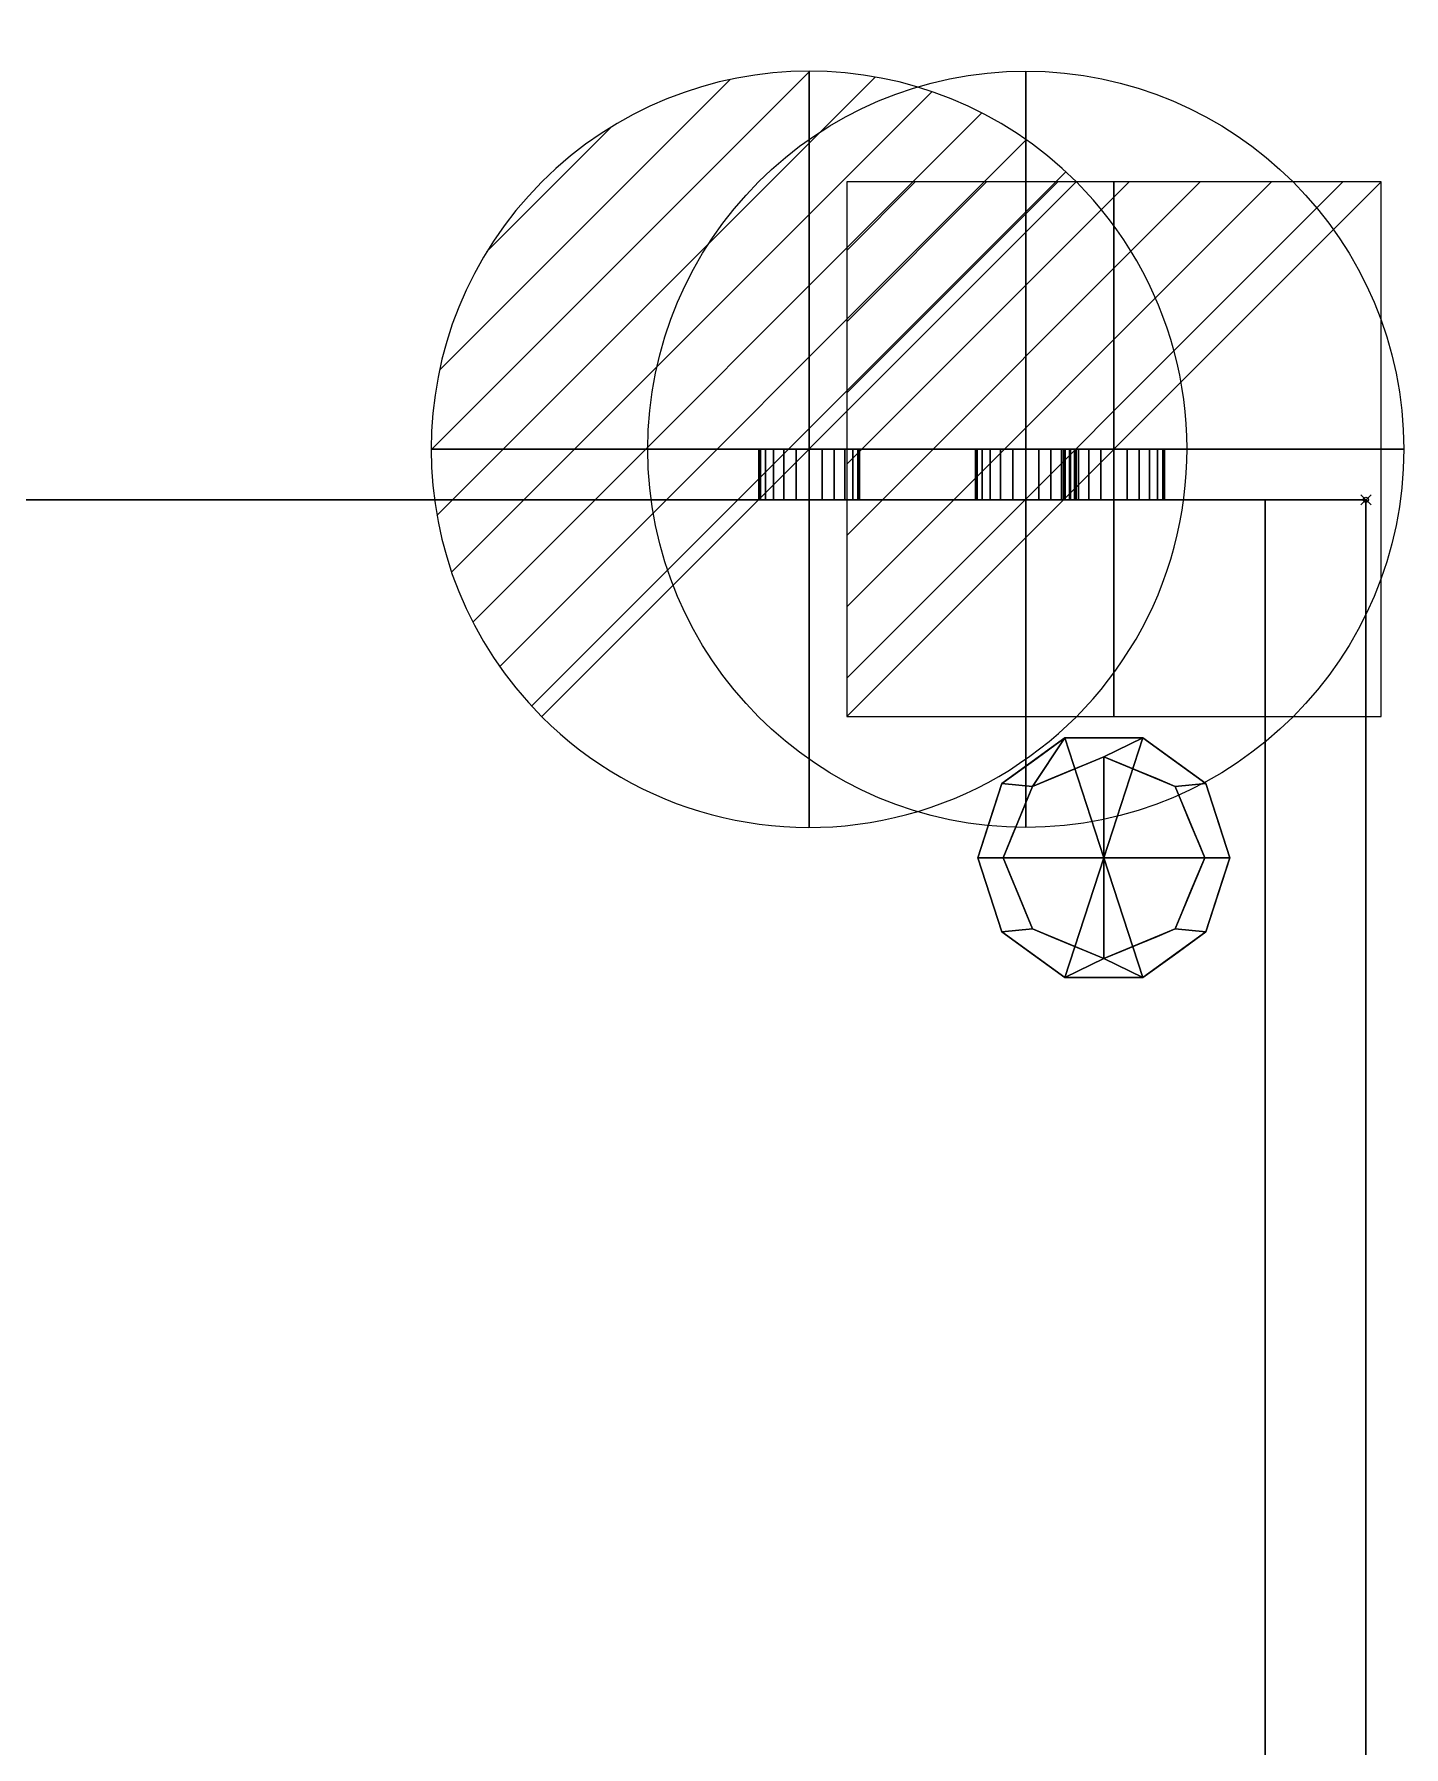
# Model space of a CAD drawing. Extents: x -1 to 543, y -587 to 92.
# Drawn here: x 270.8 to 542.5, y -247.3 to 92.3 of the extents above; entities that cross this region are included whole.
import ezdxf

# ---------------------------------------------------------------- set-up
doc = ezdxf.new("R2010")
doc.units = 0
doc.header["$PDMODE"] = 35
for name, color, linetype in [('IQ_200_2D', 1, 'Continuous'), ('IQ_200_3D', 1, 'Continuous'), ('IQ_CON_COLDWATER_INT', 7, 'Continuous'), ('IQ_CON_DRAIN_INT', 7, 'Continuous'), ('IQ_CON_ELECTRICITY_INT', 7, 'Continuous'), ('IQ_INS_3D', 3, 'Continuous')]:
    doc.layers.add(name, color=color, linetype=linetype)

# ---------------------------------------------------------------- blocks, each defined once
blk = doc.blocks.new('*X0')
at = {"color": 0}
for p, q in [((286.774344, 2204.447934), (296.618251, 2214.291842)), ((286.774344, 2205.862148), (295.204037, 2214.291842)), ((286.774344, 2207.276361), (293.789824, 2214.291842)), ((286.774344, 2208.690575), (292.37561, 2214.291842)), ((286.774344, 2210.104788), (290.961397, 2214.291842)), ((286.774344, 2211.519002), (289.547183, 2214.291842)), ((286.774344, 2212.933216), (288.13297, 2214.291842))]:
    blk.add_line(p, q, dxfattribs=at)
blk = doc.blocks.new('ELECTRICITY')
for p, q in [((2.121, 2.121), (-2.121, 2.121)), ((-2.121, 2.121), (-2.121, -2.121)), ((-2.121, -2.121), (2.121, 2.121)), ((2.121, -2.121), (2.121, 2.121)), ((-2.121, -2.121), (2.121, -2.121))]:
    blk.add_line(p, q)
at = {"extrusion": (-1, 0, 0)}
for p, q in [((0, -2.121, 2.121), (0, 2.121, 2.121)), ((0, 2.121, -2.121), (0, -2.121, -2.121)), ((0, 2.121, 2.121), (0, 2.121, -2.121)), ((0, 2.121, -2.121), (0, -2.121, 2.121)), ((0, -2.121, -2.121), (0, -2.121, 2.121))]:
    blk.add_line(p, q, dxfattribs=at)
at = {"extrusion": (0, -1, 0)}
for p, q in [((2.121, 0, 2.121), (-2.121, 0, 2.121)), ((-2.121, 0, -2.121), (2.121, 0, -2.121)), ((-2.121, 0, 2.121), (-2.121, 0, -2.121)), ((-2.121, 0, -2.121), (2.121, 0, 2.121)), ((2.121, 0, -2.121), (2.121, 0, 2.121))]:
    blk.add_line(p, q, dxfattribs=at)
at = {"xscale": 0.4000000000000909, "yscale": 0.4000000000000909, "zscale": 0.4000000000000909}
blk.add_blockref('*X0', (-116.831, -883.595), dxfattribs=at)
at = {"extrusion": (-1, 0, 0), "xscale": 0.3999999999999773, "yscale": 0.3999999999999773, "zscale": 0.3999999999999773}
blk.add_blockref('*X0', (-116.831, -883.595), dxfattribs=at)
at = {"extrusion": (0, -1, 0), "xscale": 0.4000000000000909, "yscale": 0.4000000000000909, "zscale": 0.4000000000000909}
blk.add_blockref('*X0', (-116.831, -883.595), dxfattribs=at)
blk = doc.blocks.new('*X3')
at = {"color": 0}
for p, q in [((313.993, 2209.039), (321.505, 2216.552)), ((314.108, 2207.74), (322.804, 2216.436)), ((314.158, 2210.619), (319.926, 2216.386)), ((314.399, 2206.617), (323.928, 2216.145)), ((314.821, 2205.625), (324.919, 2215.723)), ((315.101, 2212.976), (317.568, 2215.443)), ((315.354, 2204.743), (325.801, 2215.191)), ((315.985, 2203.96), (326.584, 2214.559))]:
    blk.add_line(p, q, dxfattribs=at)
blk = doc.blocks.new('DRAIN')
blk.add_line((-2.121, -2.121), (2.121, 2.121))
at = {"extrusion": (-1, 0, 0)}
blk.add_line((0, 2.121, -2.121), (0, -2.121, 2.121), dxfattribs=at)
at = {"extrusion": (0, -1, 0)}
blk.add_line((-2.121, 0, -2.121), (2.121, 0, 2.121), dxfattribs=at)
at = {"extrusion": (-1, 0, 0)}
for start, end in [(45, 225), (225, 45)]:
    blk.add_arc((0, 0), 3, start, end, dxfattribs=at)
for start, end in [(45, 225), (225, 45)]:
    blk.add_arc((0, 0), 3, start, end)
at = {"extrusion": (0, -1, 0)}
for start, end in [(45, 225), (225, 45)]:
    blk.add_arc((0, 0), 3, start, end, dxfattribs=at)
at = {"xscale": 0.4000000000000909, "yscale": 0.4000000000000909, "zscale": 0.4000000000000909}
blk.add_blockref('*X3', (-128.597, -883.621), dxfattribs=at)
at = {"extrusion": (-1, 0, 0), "xscale": 0.3999999999999773, "yscale": 0.3999999999999773, "zscale": 0.3999999999999773}
blk.add_blockref('*X3', (-128.597, -883.621), dxfattribs=at)
at = {"extrusion": (0, -1, 0), "xscale": 0.4000000000000909, "yscale": 0.4000000000000909, "zscale": 0.4000000000000909}
blk.add_blockref('*X3', (-128.597, -883.621), dxfattribs=at)
blk = doc.blocks.new('coldwater')
blk.add_circle((0, 0), 3)
at = {"extrusion": (-1, 0, 0)}
blk.add_circle((0, 0), 3, dxfattribs=at)
at = {"extrusion": (0, -1, 0)}
blk.add_circle((0, 0), 3, dxfattribs=at)

msp = doc.modelspace()

# ---------------------------------------------------------------- linework, layer by layer
at = {"layer": 'IQ_200_2D'}
for p, q in [((0, 0), (535, 0)), ((535, 0), (535, -585))]:
    msp.add_line(p, q, dxfattribs=at)
at = {"layer": 'IQ_INS_3D'}
msp.add_point((535, 0), dxfattribs=at)

# ---------------------------------------------------------------- block references
at = {"layer": 'IQ_CON_COLDWATER_INT', "xscale": 25, "yscale": 25, "zscale": 25}
msp.add_blockref('coldwater', (467.5, 10), dxfattribs=at)
at = {"layer": 'IQ_CON_DRAIN_INT', "xscale": 25, "yscale": 25, "zscale": 25}
msp.add_blockref('DRAIN', (424.5, 10), dxfattribs=at)
at = {"layer": 'IQ_CON_ELECTRICITY_INT', "xscale": 25, "yscale": 25, "zscale": 25}
msp.add_blockref('ELECTRICITY', (485, 10), dxfattribs=at)

# ---------------------------------------------------------------- meshes
at = {"layer": 'IQ_200_3D', "lineweight": 9}
mesh = msp.add_polyface(dxfattribs=at)
corners = [(414.5, 10, 282), (414.84, 10, 284.59), (415.84, 10, 287), (417.43, 10, 289.07), (419.5, 10, 290.66), (421.91, 10, 291.66), (424.5, 10, 292), (427.09, 10, 291.66), (429.5, 10, 290.66), (431.57, 10, 289.07), (433.16, 10, 287), (434.16, 10, 284.59), (434.5, 10, 282), (434.16, 10, 279.41), (433.16, 10, 277), (431.57, 10, 274.93), (429.5, 10, 273.34), (427.09, 10, 272.34), (424.5, 10, 272), (421.91, 10, 272.34), (419.5, 10, 273.34), (417.43, 10, 274.93), (415.84, 10, 277), (414.84, 10, 279.41)]
mesh.append_faces([[corners[k] for k in face] for face in [(13, 10, 11, 12), (1, 22, 23, 0)]], dxfattribs={"vtx0": -1})
mesh.append_faces([[corners[k] for k in face] for face in [(17, 19, 15, 16)]], dxfattribs={"vtx0": -1, "vtx1": -1})
mesh.append_faces([[corners[k] for k in face] for face in [(1, 4, 15, 21)]], dxfattribs={"vtx0": -1, "vtx1": -1, "vtx2": -1, "vtx3": -1})
mesh.append_faces([[corners[k] for k in face] for face in [(1, 21, 22)]], dxfattribs={"vtx0": -1, "vtx2": -1})
mesh.append_faces([[corners[k] for k in face] for face in [(4, 7, 8, 15)]], dxfattribs={"vtx0": -1, "vtx2": -1, "vtx3": -1})
mesh.append_faces([[corners[k] for k in face] for face in [(18, 19, 17)]], dxfattribs={"vtx1": -1})
mesh.append_faces([[corners[k] for k in face] for face in [(14, 15, 8, 13)]], dxfattribs={"vtx1": -1, "vtx2": -1})
mesh.append_faces([[corners[k] for k in face] for face in [(5, 6, 7, 4), (2, 3, 4, 1)]], dxfattribs={"vtx2": -1})
mesh.append_faces([[corners[k] for k in face] for face in [(8, 9, 10, 13), (19, 20, 21, 15)]], dxfattribs={"vtx2": -1, "vtx3": -1})
mesh = msp.add_polyface(dxfattribs=at)
corners = [(414.5, 10, 282), (414.84, 10, 279.41), (415.84, 10, 277), (417.43, 10, 274.93), (419.5, 10, 273.34), (421.91, 10, 272.34), (424.5, 10, 272), (427.09, 10, 272.34), (429.5, 10, 273.34), (431.57, 10, 274.93), (433.16, 10, 277), (434.16, 10, 279.41), (434.5, 10, 282), (434.5, 0, 282), (434.16, 0, 279.41), (433.16, 0, 277), (431.57, 0, 274.93), (429.5, 0, 273.34), (427.09, 0, 272.34), (424.5, 0, 272), (421.91, 0, 272.34), (419.5, 0, 273.34), (417.43, 0, 274.93), (415.84, 0, 277), (414.84, 0, 279.41), (414.5, 0, 282)]
mesh.append_faces([[corners[k] for k in face] for face in [(13, 14, 11, 12), (0, 1, 24, 25)]], dxfattribs={"vtx1": -1})
mesh.append_faces([[corners[k] for k in face] for face in [(14, 15, 10, 11), (16, 17, 8, 9), (15, 16, 9, 10), (17, 18, 7, 8), (6, 7, 18, 19), (19, 20, 5, 6), (20, 21, 4, 5), (22, 23, 2, 3), (21, 22, 3, 4), (23, 24, 1, 2)]], dxfattribs={"vtx1": -1, "vtx3": -1})
mesh = msp.add_polyface(dxfattribs=at)
corners = [(434.5, 10, 282), (434.16, 10, 284.59), (433.16, 10, 287), (431.57, 10, 289.07), (429.5, 10, 290.66), (427.09, 10, 291.66), (424.5, 10, 292), (421.91, 10, 291.66), (419.5, 10, 290.66), (417.43, 10, 289.07), (415.84, 10, 287), (414.84, 10, 284.59), (414.5, 10, 282), (414.5, 0, 282), (414.84, 0, 284.59), (415.84, 0, 287), (417.43, 0, 289.07), (419.5, 0, 290.66), (421.91, 0, 291.66), (424.5, 0, 292), (427.09, 0, 291.66), (429.5, 0, 290.66), (431.57, 0, 289.07), (433.16, 0, 287), (434.16, 0, 284.59), (434.5, 0, 282)]
mesh.append_faces([[corners[k] for k in face] for face in [(13, 14, 11, 12), (0, 1, 24, 25)]], dxfattribs={"vtx1": -1})
mesh.append_faces([[corners[k] for k in face] for face in [(14, 15, 10, 11), (16, 17, 8, 9), (15, 16, 9, 10), (17, 18, 7, 8), (6, 7, 18, 19), (19, 20, 5, 6), (20, 21, 4, 5), (22, 23, 2, 3), (21, 22, 3, 4), (23, 24, 1, 2)]], dxfattribs={"vtx1": -1, "vtx3": -1})
mesh = msp.add_polyface(dxfattribs=at)
corners = [(457.5, 10, 314), (457.84, 10, 316.59), (458.84, 10, 319), (460.43, 10, 321.07), (462.5, 10, 322.66), (464.91, 10, 323.66), (467.5, 10, 324), (470.09, 10, 323.66), (472.5, 10, 322.66), (474.57, 10, 321.07), (476.16, 10, 319), (477.16, 10, 316.59), (477.5, 10, 314), (477.16, 10, 311.41), (476.16, 10, 309), (474.57, 10, 306.93), (472.5, 10, 305.34), (470.09, 10, 304.34), (467.5, 10, 304), (464.91, 10, 304.34), (462.5, 10, 305.34), (460.43, 10, 306.93), (458.84, 10, 309), (457.84, 10, 311.41)]
mesh.append_faces([[corners[k] for k in face] for face in [(19, 16, 17, 18), (1, 23, 0)]], dxfattribs={"vtx0": -1})
mesh.append_faces([[corners[k] for k in face] for face in [(13, 9, 12)]], dxfattribs={"vtx0": -1, "vtx1": -1})
mesh.append_faces([[corners[k] for k in face] for face in [(7, 13, 16)]], dxfattribs={"vtx0": -1, "vtx1": -1, "vtx2": -1})
mesh.append_faces([[corners[k] for k in face] for face in [(20, 4, 7, 16)]], dxfattribs={"vtx0": -1, "vtx1": -1, "vtx2": -1, "vtx3": -1})
mesh.append_faces([[corners[k] for k in face] for face in [(1, 4, 22, 23)]], dxfattribs={"vtx0": -1, "vtx1": -1, "vtx3": -1})
mesh.append_faces([[corners[k] for k in face] for face in [(16, 19, 20)]], dxfattribs={"vtx0": -1, "vtx2": -1})
mesh.append_faces([[corners[k] for k in face] for face in [(11, 12, 9, 10)]], dxfattribs={"vtx1": -1})
mesh.append_faces([[corners[k] for k in face] for face in [(2, 3, 4, 1)]], dxfattribs={"vtx2": -1})
mesh.append_faces([[corners[k] for k in face] for face in [(7, 8, 9, 13), (20, 21, 22, 4)]], dxfattribs={"vtx2": -1, "vtx3": -1})
mesh.append_faces([[corners[k] for k in face] for face in [(4, 5, 6, 7), (13, 14, 15, 16)]], dxfattribs={"vtx3": -1})
mesh = msp.add_polyface(dxfattribs=at)
corners = [(457.5, 10, 314), (457.84, 10, 311.41), (458.84, 10, 309), (460.43, 10, 306.93), (462.5, 10, 305.34), (464.91, 10, 304.34), (467.5, 10, 304), (470.09, 10, 304.34), (472.5, 10, 305.34), (474.57, 10, 306.93), (476.16, 10, 309), (477.16, 10, 311.41), (477.5, 10, 314), (477.5, 0, 314), (477.16, 0, 311.41), (476.16, 0, 309), (474.57, 0, 306.93), (472.5, 0, 305.34), (470.09, 0, 304.34), (467.5, 0, 304), (464.91, 0, 304.34), (462.5, 0, 305.34), (460.43, 0, 306.93), (458.84, 0, 309), (457.84, 0, 311.41), (457.5, 0, 314)]
mesh.append_faces([[corners[k] for k in face] for face in [(13, 14, 11, 12), (0, 1, 24, 25)]], dxfattribs={"vtx1": -1})
mesh.append_faces([[corners[k] for k in face] for face in [(14, 15, 10, 11), (16, 17, 8, 9), (15, 16, 9, 10), (17, 18, 7, 8), (6, 7, 18, 19), (19, 20, 5, 6), (20, 21, 4, 5), (22, 23, 2, 3), (21, 22, 3, 4), (23, 24, 1, 2)]], dxfattribs={"vtx1": -1, "vtx3": -1})
mesh = msp.add_polyface(dxfattribs=at)
corners = [(477.5, 10, 314), (477.16, 10, 316.59), (476.16, 10, 319), (474.57, 10, 321.07), (472.5, 10, 322.66), (470.09, 10, 323.66), (467.5, 10, 324), (464.91, 10, 323.66), (462.5, 10, 322.66), (460.43, 10, 321.07), (458.84, 10, 319), (457.84, 10, 316.59), (457.5, 10, 314), (457.5, 0, 314), (457.84, 0, 316.59), (458.84, 0, 319), (460.43, 0, 321.07), (462.5, 0, 322.66), (464.91, 0, 323.66), (467.5, 0, 324), (470.09, 0, 323.66), (472.5, 0, 322.66), (474.57, 0, 321.07), (476.16, 0, 319), (477.16, 0, 316.59), (477.5, 0, 314)]
mesh.append_faces([[corners[k] for k in face] for face in [(13, 14, 11, 12), (0, 1, 24, 25)]], dxfattribs={"vtx1": -1})
mesh.append_faces([[corners[k] for k in face] for face in [(14, 15, 10, 11), (16, 17, 8, 9), (15, 16, 9, 10), (17, 18, 7, 8), (6, 7, 18, 19), (19, 20, 5, 6), (20, 21, 4, 5), (22, 23, 2, 3), (21, 22, 3, 4), (23, 24, 1, 2)]], dxfattribs={"vtx1": -1, "vtx3": -1})
mesh = msp.add_polyface(dxfattribs=at)
corners = [(475, 10, 203), (475.34, 10, 205.59), (476.34, 10, 208), (477.93, 10, 210.07), (480, 10, 211.66), (482.41, 10, 212.66), (485, 10, 213), (487.59, 10, 212.66), (490, 10, 211.66), (492.07, 10, 210.07), (493.66, 10, 208), (494.66, 10, 205.59), (495, 10, 203), (494.66, 10, 200.41), (493.66, 10, 198), (492.07, 10, 195.93), (490, 10, 194.34), (487.59, 10, 193.34), (485, 10, 193), (482.41, 10, 193.34), (480, 10, 194.34), (477.93, 10, 195.93), (476.34, 10, 198), (475.34, 10, 200.41)]
mesh.append_faces([[corners[k] for k in face] for face in [(19, 17, 18), (1, 22, 23, 0)]], dxfattribs={"vtx0": -1})
mesh.append_faces([[corners[k] for k in face] for face in [(17, 19, 15, 16)]], dxfattribs={"vtx0": -1, "vtx1": -1})
mesh.append_faces([[corners[k] for k in face] for face in [(7, 13, 19)]], dxfattribs={"vtx0": -1, "vtx1": -1, "vtx2": -1})
mesh.append_faces([[corners[k] for k in face] for face in [(7, 19, 1, 2)]], dxfattribs={"vtx0": -1, "vtx1": -1, "vtx3": -1})
mesh.append_faces([[corners[k] for k in face] for face in [(1, 19, 20)]], dxfattribs={"vtx0": -1, "vtx2": -1})
mesh.append_faces([[corners[k] for k in face] for face in [(12, 13, 11)]], dxfattribs={"vtx1": -1})
mesh.append_faces([[corners[k] for k in face] for face in [(3, 4, 7, 2), (21, 22, 1, 20)]], dxfattribs={"vtx1": -1, "vtx2": -1})
mesh.append_faces([[corners[k] for k in face] for face in [(10, 11, 13, 7)]], dxfattribs={"vtx1": -1, "vtx2": -1, "vtx3": -1})
mesh.append_faces([[corners[k] for k in face] for face in [(5, 6, 7, 4)]], dxfattribs={"vtx2": -1})
mesh.append_faces([[corners[k] for k in face] for face in [(13, 14, 15, 19)]], dxfattribs={"vtx2": -1, "vtx3": -1})
mesh.append_faces([[corners[k] for k in face] for face in [(7, 8, 9, 10)]], dxfattribs={"vtx3": -1})
mesh = msp.add_polyface(dxfattribs=at)
corners = [(475, 10, 203), (475.34, 10, 200.41), (476.34, 10, 198), (477.93, 10, 195.93), (480, 10, 194.34), (482.41, 10, 193.34), (485, 10, 193), (487.59, 10, 193.34), (490, 10, 194.34), (492.07, 10, 195.93), (493.66, 10, 198), (494.66, 10, 200.41), (495, 10, 203), (495, 0, 203), (494.66, 0, 200.41), (493.66, 0, 198), (492.07, 0, 195.93), (490, 0, 194.34), (487.59, 0, 193.34), (485, 0, 193), (482.41, 0, 193.34), (480, 0, 194.34), (477.93, 0, 195.93), (476.34, 0, 198), (475.34, 0, 200.41), (475, 0, 203)]
mesh.append_faces([[corners[k] for k in face] for face in [(13, 14, 11, 12), (0, 1, 24, 25)]], dxfattribs={"vtx1": -1})
mesh.append_faces([[corners[k] for k in face] for face in [(14, 15, 10, 11), (16, 17, 8, 9), (15, 16, 9, 10), (17, 18, 7, 8), (6, 7, 18, 19), (19, 20, 5, 6), (20, 21, 4, 5), (22, 23, 2, 3), (21, 22, 3, 4), (23, 24, 1, 2)]], dxfattribs={"vtx1": -1, "vtx3": -1})
mesh = msp.add_polyface(dxfattribs=at)
corners = [(495, 10, 203), (494.66, 10, 205.59), (493.66, 10, 208), (492.07, 10, 210.07), (490, 10, 211.66), (487.59, 10, 212.66), (485, 10, 213), (482.41, 10, 212.66), (480, 10, 211.66), (477.93, 10, 210.07), (476.34, 10, 208), (475.34, 10, 205.59), (475, 10, 203), (475, 0, 203), (475.34, 0, 205.59), (476.34, 0, 208), (477.93, 0, 210.07), (480, 0, 211.66), (482.41, 0, 212.66), (485, 0, 213), (487.59, 0, 212.66), (490, 0, 211.66), (492.07, 0, 210.07), (493.66, 0, 208), (494.66, 0, 205.59), (495, 0, 203)]
mesh.append_faces([[corners[k] for k in face] for face in [(13, 14, 11, 12), (0, 1, 24, 25)]], dxfattribs={"vtx1": -1})
mesh.append_faces([[corners[k] for k in face] for face in [(14, 15, 10, 11), (16, 17, 8, 9), (15, 16, 9, 10), (17, 18, 7, 8), (6, 7, 18, 19), (19, 20, 5, 6), (20, 21, 4, 5), (22, 23, 2, 3), (21, 22, 3, 4), (23, 24, 1, 2)]], dxfattribs={"vtx1": -1, "vtx3": -1})
mesh = msp.add_polyface(dxfattribs=at)
corners = [(535, 0, 932), (0, 0, 932), (0, -575, 932), (535, -575, 932)]
mesh.append_faces([[corners[k] for k in face] for face in [(0, 1, 2, 3)]])
mesh = msp.add_polyface(dxfattribs=at)
corners = [(535, -585, 912), (0, -585, 912), (0, 0, 912), (535, 0, 912)]
mesh.append_faces([[corners[k] for k in face] for face in [(0, 1, 2, 3)]])
mesh = msp.add_polyface(dxfattribs=at)
corners = [(535, 0, 912), (0, 0, 912), (0, 0, 932), (535, 0, 932)]
mesh.append_faces([[corners[k] for k in face] for face in [(0, 1, 2, 3)]])
mesh = msp.add_polyface(dxfattribs=at)
corners = [(20, 0, 912), (20, -545, 912), (515, -545, 912), (515, 0, 912)]
mesh.append_faces([[corners[k] for k in face] for face in [(0, 1, 2, 3)]])
mesh = msp.add_polyface(dxfattribs=at)
corners = [(515, -545, 143), (20, -545, 143), (20, 0, 143), (515, 0, 143)]
mesh.append_faces([[corners[k] for k in face] for face in [(0, 1, 2, 3)]])
mesh = msp.add_polyface(dxfattribs=at)
corners = [(515, 0, 912), (515, 0, 143), (20, 0, 143), (20, 0, 912)]
mesh.append_faces([[corners[k] for k in face] for face in [(0, 1, 2, 3)]])
mesh = msp.add_polyface(dxfattribs=at)
corners = [(414.5, 0, 282), (414.84, 0, 279.41), (415.84, 0, 277), (417.43, 0, 274.93), (419.5, 0, 273.34), (421.91, 0, 272.34), (424.5, 0, 272), (427.09, 0, 272.34), (429.5, 0, 273.34), (431.57, 0, 274.93), (433.16, 0, 277), (434.16, 0, 279.41), (434.5, 0, 282), (434.16, 0, 284.59), (433.16, 0, 287), (431.57, 0, 289.07), (429.5, 0, 290.66), (427.09, 0, 291.66), (424.5, 0, 292), (421.91, 0, 291.66), (419.5, 0, 290.66), (417.43, 0, 289.07), (415.84, 0, 287), (414.84, 0, 284.59)]
mesh.append_faces([[corners[k] for k in face] for face in [(9, 7, 8), (16, 14, 15)]], dxfattribs={"vtx0": -1})
mesh.append_faces([[corners[k] for k in face] for face in [(3, 9, 23, 2), (23, 9, 20)]], dxfattribs={"vtx0": -1, "vtx1": -1, "vtx2": -1})
mesh.append_faces([[corners[k] for k in face] for face in [(20, 9, 16, 17)]], dxfattribs={"vtx0": -1, "vtx1": -1, "vtx3": -1})
mesh.append_faces([[corners[k] for k in face] for face in [(11, 13, 14, 16)]], dxfattribs={"vtx0": -1, "vtx2": -1, "vtx3": -1})
mesh.append_faces([[corners[k] for k in face] for face in [(16, 9, 10, 11)]], dxfattribs={"vtx0": -1, "vtx3": -1})
mesh.append_faces([[corners[k] for k in face] for face in [(1, 2, 23, 0), (19, 20, 17, 18), (12, 13, 11)]], dxfattribs={"vtx1": -1})
mesh.append_faces([[corners[k] for k in face] for face in [(5, 6, 7, 9), (3, 4, 5, 9)]], dxfattribs={"vtx2": -1, "vtx3": -1})
mesh.append_faces([[corners[k] for k in face] for face in [(20, 21, 22, 23)]], dxfattribs={"vtx3": -1})
mesh = msp.add_polyface(dxfattribs=at)
corners = [(457.5, 0, 314), (457.84, 0, 311.41), (458.84, 0, 309), (460.43, 0, 306.93), (462.5, 0, 305.34), (464.91, 0, 304.34), (467.5, 0, 304), (470.09, 0, 304.34), (472.5, 0, 305.34), (474.57, 0, 306.93), (476.16, 0, 309), (477.16, 0, 311.41), (477.5, 0, 314), (477.16, 0, 316.59), (476.16, 0, 319), (474.57, 0, 321.07), (472.5, 0, 322.66), (470.09, 0, 323.66), (467.5, 0, 324), (464.91, 0, 323.66), (462.5, 0, 322.66), (460.43, 0, 321.07), (458.84, 0, 319), (457.84, 0, 316.59)]
mesh.append_faces([[corners[k] for k in face] for face in [(15, 12, 13, 14), (20, 18, 19)]], dxfattribs={"vtx0": -1})
mesh.append_faces([[corners[k] for k in face] for face in [(23, 2, 20)]], dxfattribs={"vtx0": -1, "vtx1": -1, "vtx2": -1})
mesh.append_faces([[corners[k] for k in face] for face in [(17, 8, 11, 15)]], dxfattribs={"vtx0": -1, "vtx1": -1, "vtx2": -1, "vtx3": -1})
mesh.append_faces([[corners[k] for k in face] for face in [(8, 20, 4, 5), (20, 8, 17, 18)]], dxfattribs={"vtx0": -1, "vtx1": -1, "vtx3": -1})
mesh.append_faces([[corners[k] for k in face] for face in [(11, 12, 15)]], dxfattribs={"vtx1": -1, "vtx2": -1})
mesh.append_faces([[corners[k] for k in face] for face in [(9, 10, 11, 8), (15, 16, 17)]], dxfattribs={"vtx2": -1})
mesh.append_faces([[corners[k] for k in face] for face in [(2, 3, 4, 20)]], dxfattribs={"vtx2": -1, "vtx3": -1})
mesh.append_faces([[corners[k] for k in face] for face in [(5, 6, 7, 8), (23, 0, 1, 2), (20, 21, 22, 23)]], dxfattribs={"vtx3": -1})
mesh = msp.add_polyface(dxfattribs=at)
corners = [(475, 0, 203), (475.34, 0, 200.41), (476.34, 0, 198), (477.93, 0, 195.93), (480, 0, 194.34), (482.41, 0, 193.34), (485, 0, 193), (487.59, 0, 193.34), (490, 0, 194.34), (492.07, 0, 195.93), (493.66, 0, 198), (494.66, 0, 200.41), (495, 0, 203), (494.66, 0, 205.59), (493.66, 0, 208), (492.07, 0, 210.07), (490, 0, 211.66), (487.59, 0, 212.66), (485, 0, 213), (482.41, 0, 212.66), (480, 0, 211.66), (477.93, 0, 210.07), (476.34, 0, 208), (475.34, 0, 205.59)]
mesh.append_faces([[corners[k] for k in face] for face in [(7, 5, 6)]], dxfattribs={"vtx0": -1})
mesh.append_faces([[corners[k] for k in face] for face in [(5, 11, 17, 23)]], dxfattribs={"vtx0": -1, "vtx1": -1, "vtx2": -1, "vtx3": -1})
mesh.append_faces([[corners[k] for k in face] for face in [(23, 4, 5)]], dxfattribs={"vtx0": -1, "vtx2": -1})
mesh.append_faces([[corners[k] for k in face] for face in [(11, 13, 14, 17)]], dxfattribs={"vtx0": -1, "vtx2": -1, "vtx3": -1})
mesh.append_faces([[corners[k] for k in face] for face in [(23, 2, 3, 4), (17, 21, 22, 23), (17, 19, 20, 21)]], dxfattribs={"vtx0": -1, "vtx3": -1})
mesh.append_faces([[corners[k] for k in face] for face in [(1, 2, 23, 0), (18, 19, 17), (12, 13, 11)]], dxfattribs={"vtx1": -1})
mesh.append_faces([[corners[k] for k in face] for face in [(15, 16, 17, 14)]], dxfattribs={"vtx2": -1})
mesh.append_faces([[corners[k] for k in face] for face in [(7, 8, 9, 5), (9, 10, 11, 5)]], dxfattribs={"vtx2": -1, "vtx3": -1})
mesh = msp.add_polyface(dxfattribs=at)
corners = [(515, 0, 912), (515, -585, 912), (535, -585, 912), (535, 0, 912)]
mesh.append_faces([[corners[k] for k in face] for face in [(0, 1, 2, 3)]])
mesh = msp.add_polyface(dxfattribs=at)
corners = [(535, -585, 143), (515, -585, 143), (515, 0, 143), (535, 0, 143)]
mesh.append_faces([[corners[k] for k in face] for face in [(0, 1, 2, 3)]])
mesh = msp.add_polyface(dxfattribs=at)
corners = [(535, 0, 912), (535, 0, 143), (515, 0, 143), (515, 0, 912)]
mesh.append_faces([[corners[k] for k in face] for face in [(0, 1, 2, 3)]])
mesh = msp.add_polyface(dxfattribs=at)
corners = [(515, 0, 912), (515, 0, 143), (515, -585, 143), (515, -585, 912)]
mesh.append_faces([[corners[k] for k in face] for face in [(0, 1, 2, 3)]])
mesh = msp.add_polyface(dxfattribs=at)
corners = [(515, -545, 912), (515, -545, 143), (515, 0, 143), (515, 0, 912)]
mesh.append_faces([[corners[k] for k in face] for face in [(0, 1, 2, 3)]])
mesh = msp.add_polyface(dxfattribs=at)
corners = [(535, 0, 932), (535, -575, 932), (535, -577.59, 931.66), (535, -580, 930.66), (535, -582.07, 929.07), (535, -583.66, 927), (535, -584.66, 924.59), (535, -585, 922), (535, -585, 912), (535, 0, 912)]
mesh.append_faces([[corners[k] for k in face] for face in [(5, 6, 3, 4)]], dxfattribs={"vtx1": -1})
mesh.append_faces([[corners[k] for k in face] for face in [(7, 8, 1, 6)]], dxfattribs={"vtx1": -1, "vtx2": -1})
mesh.append_faces([[corners[k] for k in face] for face in [(9, 0, 1, 8)]], dxfattribs={"vtx2": -1})
mesh.append_faces([[corners[k] for k in face] for face in [(1, 2, 3, 6)]], dxfattribs={"vtx2": -1, "vtx3": -1})
mesh = msp.add_polyface(dxfattribs=at)
corners = [(535, -585, 912), (535, -585, 143), (535, 0, 143), (535, 0, 912)]
mesh.append_faces([[corners[k] for k in face] for face in [(0, 1, 2, 3)]])
mesh = msp.add_polyface(dxfattribs=at)
corners = [(483, -71, 143), (508, -71, 143), (503.23, -56.31, 143), (490.73, -47.22, 143), (475.27, -47.22, 143), (462.77, -56.31, 143), (458, -71, 143)]
mesh.append_faces([[corners[k] for k in face] for face in [(0, 4, 5, 6)]], dxfattribs={"vtx0": -1})
mesh.append_faces([[corners[k] for k in face] for face in [(4, 0, 3)]], dxfattribs={"vtx0": -1, "vtx1": -1})
mesh.append_faces([[corners[k] for k in face] for face in [(0, 1, 2, 3)]], dxfattribs={"vtx3": -1})
mesh = msp.add_polyface(dxfattribs=at)
corners = [(458, -71, 143), (462.77, -56.31, 143), (475.27, -47.22, 143), (490.73, -47.22, 143), (503.23, -56.31, 143), (508, -71, 143), (508, -71, 60), (503.23, -56.31, 60), (490.73, -47.22, 60), (475.27, -47.22, 60), (462.77, -56.31, 60), (458, -71, 60), (505.21, -62.41, 143), (505.61, -63.65, 60), (496.98, -51.76, 60), (496.98, -51.76, 143), (483, -47.22, 143), (483, -47.22, 60), (469.02, -51.76, 60), (469.02, -51.76, 143), (460.79, -62.41, 60), (460.39, -63.65, 143), (506.61, -66.71, 143), (459.39, -66.71, 60)]
mesh.append_faces([[corners[k] for k in face] for face in [(7, 12, 13), (21, 23, 0), (1, 20, 21), (20, 1, 10)]], dxfattribs={"vtx0": -1, "vtx1": -1})
mesh.append_faces([[corners[k] for k in face] for face in [(13, 12, 22), (7, 4, 12), (21, 20, 23)]], dxfattribs={"vtx0": -1, "vtx2": -1})
mesh.append_faces([[corners[k] for k in face] for face in [(6, 13, 22)]], dxfattribs={"vtx1": -1, "vtx2": -1})
mesh.append_faces([[corners[k] for k in face] for face in [(15, 4, 7, 14), (3, 15, 14, 8), (17, 9, 2, 16), (19, 2, 9, 18), (18, 10, 1, 19), (16, 3, 8, 17)]], dxfattribs={"vtx1": -1, "vtx3": -1})
mesh.append_faces([[corners[k] for k in face] for face in [(22, 5, 6), (23, 11, 0)]], dxfattribs={"vtx2": -1})
mesh = msp.add_polyface(dxfattribs=at)
corners = [(458, -71, 60), (462.77, -56.31, 60), (475.27, -47.22, 60), (490.73, -47.22, 60), (503.23, -56.31, 60), (508, -71, 60), (503, -71, 60), (497.14, -56.86, 60), (483, -51, 60), (468.86, -56.86, 60), (463, -71, 60)]
mesh.append_faces([[corners[k] for k in face] for face in [(1, 9, 10, 0)]], dxfattribs={"vtx0": -1})
mesh.append_faces([[corners[k] for k in face] for face in [(1, 2, 9)]], dxfattribs={"vtx1": -1, "vtx2": -1})
mesh.append_faces([[corners[k] for k in face] for face in [(3, 4, 7, 8), (8, 9, 2, 3)]], dxfattribs={"vtx1": -1, "vtx3": -1})
mesh.append_faces([[corners[k] for k in face] for face in [(4, 5, 6, 7)]], dxfattribs={"vtx3": -1})
mesh = msp.add_polyface(dxfattribs=at)
corners = [(463, -71, 60), (468.86, -56.86, 60), (483, -51, 60), (497.14, -56.86, 60), (503, -71, 60), (503, -71, 0), (497.14, -56.86, 0), (483, -51, 0), (468.86, -56.86, 0), (463, -71, 0), (499.61, -62.82, 60), (500.07, -63.93, 0), (498.61, -60.39, 0), (490.07, -53.93, 60), (490.07, -53.93, 0), (486.54, -52.46, 0), (465.93, -63.93, 60), (465.93, -63.93, 0), (464.69, -66.91, 0), (475.93, -53.93, 0), (475.93, -53.93, 60), (479.46, -52.46, 60), (501.31, -66.91, 60), (493.61, -55.39, 0), (493.61, -55.39, 60), (486.54, -52.46, 60), (467.39, -60.39, 60), (467.39, -60.39, 0), (464.46, -67.46, 60), (472.39, -55.39, 0), (472.39, -55.39, 60), (479.46, -52.46, 0), (501.54, -67.46, 0)]
mesh.append_faces([[corners[k] for k in face] for face in [(28, 9, 0), (32, 4, 5)]], dxfattribs={"vtx0": -1})
mesh.append_faces([[corners[k] for k in face] for face in [(18, 16, 17), (9, 28, 18), (4, 32, 22)]], dxfattribs={"vtx0": -1, "vtx1": -1})
mesh.append_faces([[corners[k] for k in face] for face in [(3, 12, 6), (10, 11, 12)]], dxfattribs={"vtx0": -1, "vtx2": -1})
mesh.append_faces([[corners[k] for k in face] for face in [(10, 22, 11), (3, 10, 12), (28, 16, 18), (32, 11, 22)]], dxfattribs={"vtx1": -1, "vtx2": -1})
mesh.append_faces([[corners[k] for k in face] for face in [(15, 7, 2, 25), (13, 24, 23, 14), (7, 31, 21, 2), (19, 29, 30, 20), (25, 13, 14, 15), (8, 27, 26, 1), (1, 30, 29, 8), (24, 3, 6, 23), (27, 17, 16, 26), (31, 19, 20, 21)]], dxfattribs={"vtx1": -1, "vtx3": -1})
mesh = msp.add_polyface(dxfattribs=at)
corners = [(463, -71, 0), (468.86, -56.86, 0), (483, -51, 0), (497.14, -56.86, 0), (503, -71, 0), (483, -71, 0)]
mesh.append_faces([[corners[k] for k in face] for face in [(3, 4, 5, 2)]], dxfattribs={"vtx2": -1})
mesh.append_faces([[corners[k] for k in face] for face in [(5, 0, 1, 2)]], dxfattribs={"vtx3": -1})
mesh = msp.add_polyface(dxfattribs=at)
corners = [(483, -71, 143), (458, -71, 143), (462.77, -85.69, 143), (475.27, -94.78, 143), (490.73, -94.78, 143), (503.23, -85.69, 143), (508, -71, 143)]
mesh.append_faces([[corners[k] for k in face] for face in [(0, 4, 5, 6)]], dxfattribs={"vtx0": -1})
mesh.append_faces([[corners[k] for k in face] for face in [(0, 3, 4)]], dxfattribs={"vtx0": -1, "vtx2": -1})
mesh.append_faces([[corners[k] for k in face] for face in [(0, 1, 2, 3)]], dxfattribs={"vtx3": -1})
mesh = msp.add_polyface(dxfattribs=at)
corners = [(508, -71, 143), (503.23, -85.69, 143), (490.73, -94.78, 143), (475.27, -94.78, 143), (462.77, -85.69, 143), (458, -71, 143), (458, -71, 60), (462.77, -85.69, 60), (475.27, -94.78, 60), (490.73, -94.78, 60), (503.23, -85.69, 60), (508, -71, 60), (469.02, -90.24, 143), (469.02, -90.24, 60), (460.39, -78.35, 143), (460.39, -78.35, 60), (483, -94.78, 143), (483, -94.78, 60), (496.98, -90.24, 60), (496.98, -90.24, 143), (505.21, -79.59, 60), (505.61, -78.35, 143), (506.61, -75.29, 60)]
mesh.append_faces([[corners[k] for k in face] for face in [(15, 14, 5, 6)]], dxfattribs={"vtx0": -1})
mesh.append_faces([[corners[k] for k in face] for face in [(1, 20, 21), (21, 22, 0), (20, 1, 10)]], dxfattribs={"vtx0": -1, "vtx1": -1})
mesh.append_faces([[corners[k] for k in face] for face in [(14, 15, 7, 4), (21, 20, 22)]], dxfattribs={"vtx0": -1, "vtx2": -1})
mesh.append_faces([[corners[k] for k in face] for face in [(3, 12, 13, 8), (7, 13, 12, 4), (18, 10, 1, 19), (17, 9, 2, 16), (9, 18, 19, 2), (16, 3, 8, 17)]], dxfattribs={"vtx1": -1, "vtx3": -1})
mesh.append_faces([[corners[k] for k in face] for face in [(22, 11, 0)]], dxfattribs={"vtx2": -1})
mesh = msp.add_polyface(dxfattribs=at)
corners = [(508, -71, 60), (503.23, -85.69, 60), (490.73, -94.78, 60), (475.27, -94.78, 60), (462.77, -85.69, 60), (458, -71, 60), (463, -71, 60), (468.86, -85.14, 60), (483, -91, 60), (497.14, -85.14, 60), (503, -71, 60)]
mesh.append_faces([[corners[k] for k in face] for face in [(9, 1, 2, 8)]], dxfattribs={"vtx0": -1, "vtx2": -1})
mesh.append_faces([[corners[k] for k in face] for face in [(6, 7, 4, 5)]], dxfattribs={"vtx1": -1})
mesh.append_faces([[corners[k] for k in face] for face in [(2, 3, 8)]], dxfattribs={"vtx1": -1, "vtx2": -1})
mesh.append_faces([[corners[k] for k in face] for face in [(7, 8, 3, 4)]], dxfattribs={"vtx1": -1, "vtx3": -1})
mesh.append_faces([[corners[k] for k in face] for face in [(10, 0, 1, 9)]], dxfattribs={"vtx2": -1})
mesh = msp.add_polyface(dxfattribs=at)
corners = [(503, -71, 60), (497.14, -85.14, 60), (483, -91, 60), (468.86, -85.14, 60), (463, -71, 60), (463, -71, 0), (468.86, -85.14, 0), (483, -91, 0), (497.14, -85.14, 0), (503, -71, 0), (466.39, -79.18, 0), (465.93, -78.07, 60), (464.69, -75.09, 60), (475.93, -88.07, 60), (475.93, -88.07, 0), (479.46, -89.54, 0), (500.07, -78.07, 60), (500.07, -78.07, 0), (501.31, -75.09, 0), (490.07, -88.07, 0), (490.07, -88.07, 60), (486.54, -89.54, 60), (467.39, -81.61, 60), (464.69, -75.09, 0), (472.39, -86.61, 0), (472.39, -86.61, 60), (479.46, -89.54, 60), (498.61, -81.61, 60), (498.61, -81.61, 0), (501.54, -74.54, 60), (493.61, -86.61, 0), (493.61, -86.61, 60), (486.54, -89.54, 0)]
mesh.append_faces([[corners[k] for k in face] for face in [(29, 9, 0)]], dxfattribs={"vtx0": -1})
mesh.append_faces([[corners[k] for k in face] for face in [(6, 22, 10), (18, 16, 17), (9, 29, 18), (22, 6, 3), (10, 11, 23)]], dxfattribs={"vtx0": -1, "vtx1": -1})
mesh.append_faces([[corners[k] for k in face] for face in [(23, 11, 12)]], dxfattribs={"vtx0": -1, "vtx2": -1})
mesh.append_faces([[corners[k] for k in face] for face in [(22, 11, 10), (29, 16, 18)]], dxfattribs={"vtx1": -1, "vtx2": -1})
mesh.append_faces([[corners[k] for k in face] for face in [(24, 14, 13, 25), (15, 7, 2, 26), (28, 17, 16, 27), (26, 13, 14, 15), (19, 30, 31, 20), (25, 3, 6, 24), (21, 2, 7, 32), (8, 28, 27, 1), (1, 31, 30, 8), (32, 19, 20, 21)]], dxfattribs={"vtx1": -1, "vtx3": -1})
mesh.append_faces([[corners[k] for k in face] for face in [(4, 5, 23, 12)]], dxfattribs={"vtx2": -1})
mesh = msp.add_polyface(dxfattribs=at)
corners = [(503, -71, 0), (497.14, -85.14, 0), (483, -91, 0), (468.86, -85.14, 0), (463, -71, 0), (483, -71, 0)]
mesh.append_faces([[corners[k] for k in face] for face in [(5, 2, 3, 4)]], dxfattribs={"vtx0": -1})
mesh.append_faces([[corners[k] for k in face] for face in [(5, 0, 1, 2)]], dxfattribs={"vtx3": -1})

doc.saveas('drawing.dxf')
